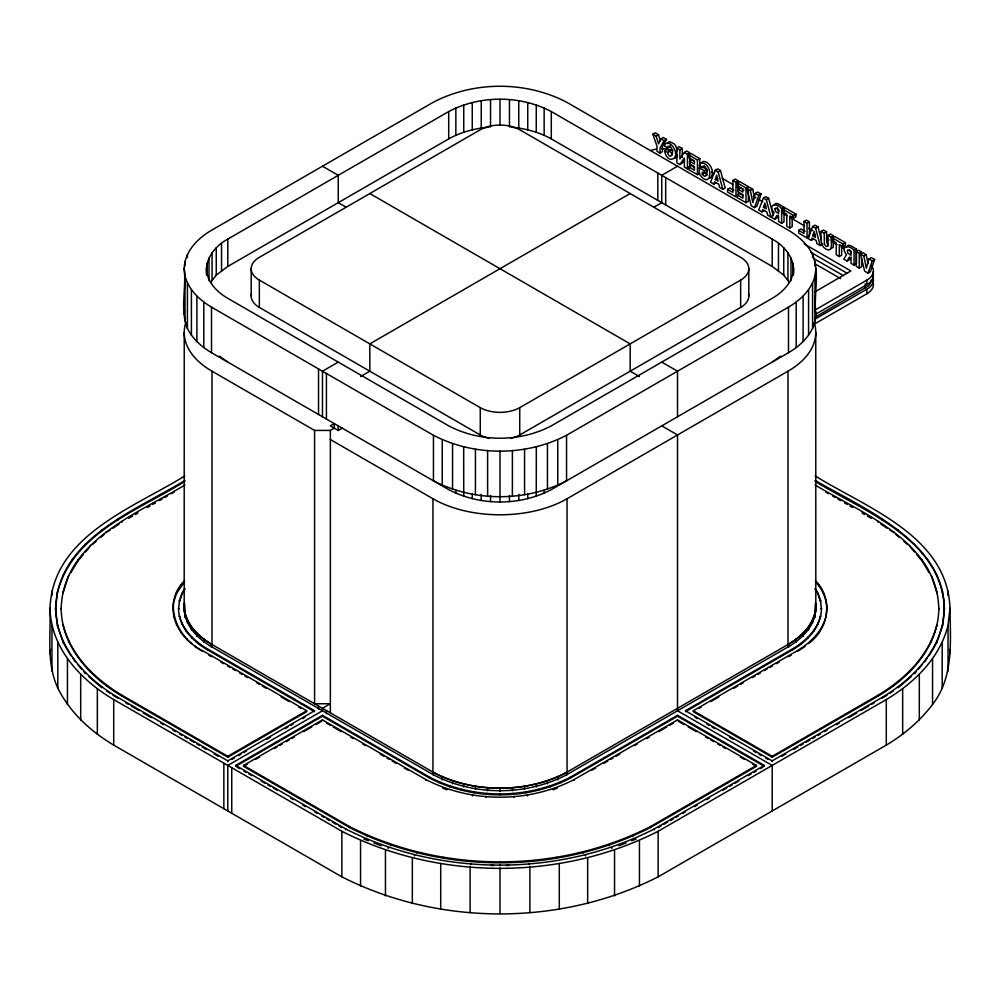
<?xml version="1.0" encoding="UTF-8"?>
<svg xmlns="http://www.w3.org/2000/svg" width="1000" height="1000" viewBox="0 0 1000 1000"><rect width="100%" height="100%" fill="white"/><g stroke="black" fill="none" stroke-linecap="round" stroke-linejoin="round"><path stroke-width="1.5" d="M815.1 475.875C866.125 507.7 947.513 535.775 950 608.263C950.337 640.837 954.038 676.975 932.562 704.438C920.013 720.95 904.075 734.538 886.287 745.113L658.125 876.838C561.1 926.263 438.9 926.263 341.875 876.838L113.713 745.113C90.6 731.3 69.875 712.45 57.8 688.05C46.188 663.025 50.938 634.888 50 608.263C52.488 535.8 133.825 507.713 184.85 475.9M50 653.812L50.487 649.5M71.037 655.888L63.2 642.575L57.5 626.013L55.587 608.263C57.9 538.575 135.463 510.838 184.862 480.45M55.587 609.175L57.5 591.425M184.887 484.988C136.912 514.025 62.525 541.763 61.188 609.175L61.188 608.263C61.425 646.75 90.438 677.625 121.862 696.062L227.787 757.225L306.7 711.675L306.7 710.763L203.35 651.087C177.35 639.388 161.45 602.888 184.587 580.725M184.188 268.712C184.488 251.7 197.613 238.35 211.5 230.287L433.45 102.15C474.175 80.962 525.825 80.962 566.55 102.15L788.5 230.287C798.4 236.163 807.438 244.062 812.575 254.525C820.163 273.425 813.512 294.613 815.812 314.262C815.512 331.275 802.387 344.625 788.5 352.688L551.287 489.637C519.95 506.112 480.05 506.112 448.713 489.637L211.5 352.688C201.6 346.8 192.562 338.913 187.425 328.438C179.838 309.55 186.488 288.363 184.188 268.712L185 275.863L185 321.413M184.188 314.262L184.513 311.4M206.55 274.788C204.412 259.488 214.887 246 227.787 239.1L448.713 111.55C480.05 95.075 519.95 95.075 551.287 111.55L772.212 239.1C785.113 246 795.588 259.488 793.45 274.788M191.625 643.6C178.637 633.575 170.225 616.775 173.912 600.275M184.838 588.462L182.013 593.25L179.45 600.688L178.6 609.175L178.6 608.263C178.45 626.6 192.475 641.15 207.425 649.8L314.587 711.675M184.513 602.95L185 617.55M184.513 605.4C182.638 623.438 196.975 638.288 211.5 646.688L433.45 774.825C474.175 796.012 525.825 796.012 566.55 774.825L788.5 646.688C803.025 638.288 817.362 623.438 815.487 605.4M793.45 268.712C793.213 281.875 782.95 292.113 772.212 298.325L551.287 425.863C519.95 442.337 480.05 442.337 448.713 425.863L227.787 298.325C217.05 292.113 206.788 281.875 206.55 268.712M815 321.413L815 275.863L815.812 268.712M815 617.55L815.487 602.95M685.413 711.675L792.575 649.8C807.525 641.15 821.55 626.6 821.4 608.263L821.4 609.175L820.55 600.688L817.987 593.25L815.163 588.462M808.375 643.6C828.612 629.675 833.7 598.375 815.413 580.725M826.087 617.175L827 608.263M826.087 616.263C822.2 631.688 809.925 643.238 796.65 651.087L693.3 710.763L693.3 711.675L772.212 757.225L878.138 696.062C909.562 677.625 938.575 646.75 938.812 608.263L938.812 609.175C937.475 541.763 863.088 514.025 815.113 484.988M928.962 655.888L936.8 642.575L942.5 625.112C957.65 547.7 867.712 510.85 815.138 480.45M942.5 626.013L944.412 608.263M948.037 671.087L948.037 625.525L950 608.263M777.362 207.275L777.688 209.8L779 211.088M664.6 150.712C666.938 165.3 681.237 159.25 673.3 147.188A6.863 3.962 60 0 0 671.4 144.938C669.488 142.587 664.438 141.888 664.575 146.062L667.625 147.825L668.213 146.237L670.425 146.988A2.45 1.412 60 0 1 671.562 148.575C674.688 153.512 669.525 160.637 667.65 152.475L664.6 150.712L666.963 149.35L670.013 151.113L672.225 154.787M670.163 145.4L670 146.463L667.625 147.825M677.525 155.025L676.8 157.275L674.463 158.375M702.188 167.5L702.875 166.137C708.713 165.863 707.938 181.425 702.3 174.312L702.3 172.037L704.425 173.263L706.8 171.9L706.8 169.475L701.6 166.475L699.237 167.838L699.237 173.863C711.213 191.287 714.325 164.037 701.5 162.8A5.475 3.162 60 0 0 699.737 163.9L699.237 165.8L702.188 167.5L704.562 166.137M746.9 188.525L751.188 205.675L754.538 207.613L756.9 206.25L761.15 194.013L757.75 192.05L755.387 193.412L752.862 202.65L750.325 190.5L746.9 188.525L749.275 187.162L752.688 189.137L754.587 198.25M860.387 254.05L864.675 271.2L868.025 273.137L870.387 271.762L874.638 259.538L871.237 257.575L868.875 258.938L866.35 268.175L863.812 256.025L860.387 254.05L862.763 252.675L866.175 254.65L868.075 263.762M715.337 179.5L716.7 175.2L718.062 181.088L715.337 179.5L717.7 178.137M763.487 207.3L764.862 203L766.225 208.888L763.487 207.3L765.85 205.938M812.75 235.75L814.125 231.45L815.487 237.325L812.75 235.75L815.125 234.387M713.863 184.125L714.6 181.812L718.8 184.237L719.538 187.4L722.812 189.3L725.175 187.925L720.512 170.55L717.638 168.888L715.263 170.263L710.562 182.225L713.863 184.125L716.225 182.763M762.013 211.925L762.75 209.613L766.95 212.037L767.688 215.2L770.962 217.1L766.3 199.725L763.413 198.062L758.713 210.025L762.013 211.925L764.375 210.562M821.425 239.825L817.938 226.8L815.05 225.138L812.688 226.5L807.987 238.475L811.275 240.375L812.025 238.062L816.225 240.487L816.95 243.65L820.225 245.538L822.6 244.175M774.275 205.025C776.062 200.575 781.737 206.588 784.013 207.213L784.013 221.887L781.637 223.263L778.575 221.488L778.575 216.3L776.912 215.338L774.675 219.237L771.388 217.338L774.038 212.8C767.513 204.975 776.012 201.85 781.637 208.575L784.013 207.213M846.7 246.838C848.487 242.4 854.163 248.4 856.438 249.025L856.438 263.712L854.062 265.075L851 263.3L851 258.113L849.338 257.15L847.1 261.05L843.812 259.163L846.475 254.613C839.938 246.8 848.438 243.663 854.062 250.4L856.438 249.025M57.5 592.337C72.962 532.863 138.387 510.337 184.862 481.362M173.912 601.188L176.612 593.325L184.587 581.638M184.838 589.375L182.013 594.163L179.45 601.6L179.45 600.688M185 275.863C188.487 289.738 199.562 300.075 211.5 307.137L433.45 435.275C474.175 456.45 525.825 456.45 566.55 435.275L788.5 307.137C800.438 300.075 811.513 289.738 815 275.863M185 612.962C188.487 626.825 199.562 637.175 211.5 644.225L433.45 772.375C474.175 793.55 525.825 793.55 566.55 772.375L788.5 644.225C800.438 637.175 811.513 626.825 815 612.962M942.5 625.112C934.463 656.862 909.562 681.038 882.212 697.362L772.212 760.863L685.413 710.763L792.575 648.888C805.175 641.438 816.862 630.487 820.55 615.837L820.55 616.75M693.3 710.763L772.212 756.312L878.138 695.15C904.825 679.237 929.125 655.662 936.95 624.688L936.95 625.6M50 608.263C50.738 648.3 80.988 680.312 113.713 699.562L341.875 831.287C438.9 880.7 561.1 880.7 658.125 831.287L886.287 699.562C914.312 682.837 939.812 658.05 948.037 625.525M754.538 207.613L758.775 195.375L761.15 194.013M868.025 273.137L872.262 260.9L874.638 259.538M701.787 163.363L702.1 162.525A5.475 3.162 60 0 1 703.863 161.438C710.938 162.2 715.55 173.925 709.837 178.275M667.113 143.625L669.3 141.562L673.775 143.575A6.863 3.962 60 0 1 675.662 145.812L677.45 150.612M652.85 134.225L656.938 145.988L656.938 151.263L660.05 153.062L662.412 151.688L662.412 146.425L666.5 139.375L663.213 137.475L660.85 138.837L658.5 143.85L656.15 136.125L652.85 134.225L655.212 132.85L658.525 134.762L660.475 141.2M778.538 215.275L777.038 217.875L774.675 219.237M850.962 257.087L849.463 259.688L847.1 261.05M666.5 139.375L664.137 140.738L660.05 147.787L660.05 153.062M210.55 282.613L216.262 275.1L227.787 266.438L448.713 138.887C461.037 132 474.975 128.4 488.988 127.163M70.9 572.725L77.763 561.038L83.588 554.225M684.375 152.425L687.438 154.2L689.812 152.825L686.75 151.062L684.375 152.425L679.875 158.963L679.875 149.825L676.825 148.062L676.825 162.75L679.875 164.5L682.237 163.137L684.488 159.875M679.875 164.5L684.375 157.975L684.375 167.113L687.438 168.875L689.812 167.512M85.525 551.95L89.4 547.413M916.462 671.363L914.463 673.688L914.463 672.775M918.45 669.038L922.425 664.375M924.412 662.05L927.4 657.638M92.638 544.325L96.025 541.388M100.55 537.475L103.95 534.55M780.575 356.15L772.212 362.1M910.987 676.7L898.225 687.725L898.225 686.812M814.613 317.562L868.487 285.887A20.062 11.587 0 0 0 871.175 280.1M107.513 531.737L110.125 530.013M112.737 528.3L119.25 524M797.85 651.213L805.075 646.462L805.075 645.55M883.438 697.463L887.138 695.025M889.6 693.4L893.3 690.975M656.15 136.125L658.525 134.762M667.65 152.475L670.013 151.113M676.825 148.062L679.188 146.7L682.25 148.463L682.25 157.6M679.875 149.825L682.25 148.463M699.812 173.287L697.45 174.65L688.688 169.6L688.688 166.875L694.388 170.162L694.388 166.65L689.562 163.875L689.562 161.25L694.388 164.025L694.388 160.938L688.675 157.637L688.675 154.9L691.038 153.537L699.812 158.6L699.812 168.888M338.25 362.088L322.475 371.2L322.475 416.763M630.188 193.55L369.812 343.875L369.812 371.2L360.613 376.512M677.525 166.213L661.75 175.325L661.75 202.662L653.85 207.213M689.562 161.25L691.938 159.875L694.338 161.275M688.675 154.9L697.45 159.975L699.812 158.6M688.688 166.875L691.062 165.512L694.475 167.475M699.237 167.838L704.425 170.837L706.8 169.475M702.3 174.312L704.663 172.95L707.663 175.012M715.263 170.263L718.15 171.925L720.512 170.55M128.575 518.413L132.587 516.1M135.275 514.55L137.95 513M147.338 507.575L150.025 506.025M152.7 504.487L155.387 502.938M159.412 500.613L162.087 499.062M164.775 497.512L167.45 495.962M171.475 493.638L174.163 492.1M732.9 180.438L735.975 182.213L735.975 196.887L727.575 192.037L727.575 189.325L732.9 192.4L732.9 180.438L735.275 179.075L738.337 180.85L738.337 195.525M735.975 182.213L738.337 180.85M737.2 182.925L739.562 181.55L748.35 186.625L745.975 187.987L737.2 182.925L737.2 185.65L742.913 188.95L742.913 192.05L738.088 189.262L738.088 191.887L742.913 194.675L742.913 198.175L737.212 194.887L737.212 197.613L745.975 202.675L748.35 201.3L748.35 191.025M727.575 189.325L729.938 187.95L733.938 190.263M738.088 189.262L740.462 187.9L744.075 189.988M737.212 194.887L739.587 193.525L743 195.5M185.825 322.512A94.85 54.763 0 0 0 212.013 371.2L314.587 430.425L330.363 430.425L334.312 428.15M750.325 190.5L752.688 189.137M342.2 428.15L338.25 430.425L330.363 425.863L334.312 423.587L334.312 428.275M763.413 198.062L765.788 196.688L768.662 198.35L773.325 215.725M766.3 199.725L768.662 198.35M789.812 227.975L786.75 226.213L786.75 214.262L782.938 212.062L782.938 209.325L785.3 207.963L795.925 214.1L795.925 216.825L793.562 218.188L789.812 216.025L789.812 227.975L792.188 226.612L792.188 216.163M782.938 209.325L793.562 215.463L795.925 214.1M798.662 230.362L804 233.45L804 221.488L806.363 220.113L809.425 221.887L809.425 236.575L807.062 237.938L798.662 233.088L798.662 230.362L801.025 229L805.025 231.312M804 221.488L807.062 223.25L809.425 221.887M812.688 226.5L815.562 228.162L817.938 226.8M821.15 231.388L824.225 233.162L824.338 244L826.15 246.438L827.95 246.125L828.088 235.4L831.175 237.175C830.325 240.087 834 251.637 827.25 249.713C819.887 246.9 820.675 237.688 821.15 231.388L823.525 230.025L826.587 231.8L826.712 242.625L828.512 245.075M259.35 280.1L480.275 407.65A27.9 16.1 0 0 0 519.725 407.65L740.65 280.1A27.9 16.1 0 0 0 740.65 257.325L519.725 129.775A27.9 16.1 0 0 0 480.275 129.775L259.35 257.325A27.9 16.1 0 0 0 259.35 280.1L259.35 307.425L480.275 434.975A27.9 16.1 0 0 0 486.05 437.537M811.275 240.375L813.65 239M824.225 233.162L826.587 231.8M828.088 235.4L830.45 234.025L833.538 235.812L831.175 237.175M839.3 256.55L836.237 254.775L836.237 242.838L832.425 240.625L832.425 237.9L834.788 236.525L845.413 242.662L845.413 245.4L843.05 246.762L839.3 244.6L839.3 256.55L841.663 255.188L841.663 246.225M832.425 237.9L843.05 244.037L845.413 242.662M513.95 437.537A27.9 16.1 0 0 0 519.725 434.975L740.65 307.425A27.9 16.1 0 0 0 748.575 293.938M856.2 251.625L858.562 250.263L861.625 252.025L859.25 253.388L856.2 251.625L856.2 266.3L859.25 268.075L861.625 266.7L861.625 257.9M863.812 256.025L866.175 254.65M814.975 291.85L850.863 270.988L804.262 243.938M816.075 309.438L866.888 280.1A22.312 12.888 0 0 0 871.325 265.538M816.075 314L866.888 284.65A22.312 12.888 0 0 0 872.663 272.213M814.737 319.325L866.888 289.212A22.312 12.888 0 0 0 872.663 276.762M813.4 324.65L866.888 293.762A22.312 12.888 0 0 0 872.663 281.325M330.363 439.538L432.938 498.75A94.85 54.763 0 0 0 567.062 498.75L787.987 371.2A94.85 54.763 0 0 0 814.175 322.512M63.05 625.6L63.05 624.688C70.875 655.662 95.175 679.237 121.862 695.15L227.787 756.312L306.7 710.763M55.587 608.263C56.312 647.337 85.838 678.575 117.788 697.362L227.787 760.863L314.587 710.763L207.425 648.888C194.825 641.438 183.137 630.487 179.45 615.837L179.45 616.75M231.8 759.463L234.475 757.925M238.475 755.612L241.15 754.075M243.812 752.525L246.488 750.987M266.512 739.425L270.525 737.113M285.212 728.625L287.875 727.087M290.55 725.55L293.225 724M302.562 718.612L305.238 717.062M322.475 710.763L227.787 765.425L227.787 810.975M235.688 765.425L322.475 715.312L429.637 777.188C472.7 799.538 527.3 799.538 570.363 777.188L677.525 715.312L764.312 765.425L764.312 766.338L677.525 716.225L570.363 778.1C527.3 800.45 472.7 800.45 429.637 778.1L322.475 716.225L235.688 766.338L235.688 765.425L345.688 828.938C440.363 877.175 559.637 877.175 654.312 828.938L764.312 765.425M243.575 765.425L322.475 719.875L425.825 779.538C471.238 803.075 528.763 803.075 574.175 779.538L677.525 719.875L756.425 765.425L756.425 766.338L650.5 827.487C558.162 874.562 441.838 874.562 349.5 827.487L243.575 766.338L243.575 765.425L349.5 826.575C441.838 873.65 558.162 873.65 650.5 826.575L756.425 765.425M243.575 766.338L247.587 764.013M255.613 759.388L259.625 757.062M274.325 748.575L277 747.038M279.675 745.487L282.35 743.938M286.363 741.625L289.037 740.088M291.712 738.538L294.387 737M303.75 731.587L311.775 726.963M315.788 724.638L321.138 721.55M591.625 770.375L595.65 768.05M603.713 763.4L607.737 761.075M610.413 759.525L613.1 757.975M615.788 756.425L619.812 754.1M634.575 745.575L637.263 744.025M646.663 738.6L649.338 737.05M658.737 731.625L666.787 726.975M669.475 725.425L673.5 723.1M698.675 708.575L701.363 707.025M710.75 701.6L718.812 696.95M733.575 688.425L737.6 686.1M740.288 684.55L742.962 683M752.362 677.575L755.05 676.025M757.725 674.475L760.413 672.925M764.438 670.6L767.125 669.05M769.812 667.5L772.487 665.95M776.525 663.625L779.2 662.075M788.6 656.65L791.287 655.1M658.337 827.525L661.025 825.975M663.7 824.425L667.725 822.1M670.413 820.55L673.1 819M675.775 817.45L678.462 815.9M682.487 813.575L685.163 812.025M694.562 806.612L697.237 805.062M706.637 799.638L709.312 798.088M722.725 790.337L726.75 788.025M729.438 786.475L732.125 784.925M734.8 783.375L738.825 781.05M748.213 775.625L750.9 774.075M753.587 772.525L756.263 770.975M760.288 768.662L762.975 767.113M781.6 756.363L785.625 754.038M793.675 749.388L797.7 747.062M800.375 745.512L803.062 743.962M805.75 742.412L809.762 740.088M812.45 738.538L815.138 737M817.812 735.45L820.5 733.9M824.525 731.575L827.212 730.025M836.6 724.6L839.287 723.05M848.675 717.638L856.725 712.987M860.75 710.662L868.8 706.012M871.475 704.463L874.163 702.913M433.45 435.275L433.45 480.825C474.175 502.013 525.825 502.013 566.55 480.825L566.55 435.275M557.362 788.088L553.038 789.762L553.038 788.85M618.888 845.713L626.038 842.95M631.763 840.75L636.05 839.087M506.138 865.525L509.212 865.4M490.788 865.4L493.862 865.525M830.588 248.637L833.188 247.45L833.538 239.963M511.012 127.163C525.025 128.4 538.962 132 551.287 138.887L772.212 266.438L783.737 275.1L789.45 282.613M442.638 788.088L446.962 789.762L446.962 788.85M363.95 839.087L368.237 840.75M373.963 842.95L381.112 845.713M660.85 138.837L664.137 140.738M755.387 193.412L758.775 195.375M868.875 258.938L872.262 260.9M711.338 172.075L714.05 173.637M722.163 178.325L732.987 184.562M737.038 186.912L739.75 188.475M753.275 196.287L755.975 197.85M758.675 199.4L762.738 201.75M783.025 213.463L787.087 215.8M791.137 218.15L804.663 225.963M808.725 228.3L812.788 230.637M826.312 238.45L829.013 240.012M833.075 242.35L837.125 244.7M841.188 247.037L843.888 248.6M811 252.387L847.375 273.387M813.688 258.5L843.337 275.613M815.037 263.837L840.638 278.612M322.475 166.213L338.25 175.325L338.25 202.662L346.15 207.213M369.812 193.55L630.188 343.875L630.188 371.2L639.388 376.512M661.75 362.088L677.525 371.2L677.525 416.763M815.138 481.362C864.538 511.75 942.1 539.487 944.412 609.175M825.837 492.1L828.525 493.638M832.55 495.962L835.225 497.512M837.913 499.062L840.588 500.613M844.613 502.938L847.3 504.487M849.975 506.025L852.663 507.575M862.05 513L864.725 514.55M867.412 516.1L871.425 518.413M661.75 425.863L677.525 434.975L677.525 711.363M694.762 717.062L697.438 718.612M706.775 724L709.45 725.55M712.125 727.087L714.788 728.625M729.475 737.113L733.487 739.425M753.512 750.987L756.188 752.525M758.85 754.075L761.525 755.612M765.525 757.925L768.2 759.463M677.525 710.763L772.212 765.425L772.212 810.975M678.863 721.55L684.212 724.638M688.225 726.963L696.25 731.587M705.612 737L708.288 738.538M710.962 740.088L713.637 741.625M717.65 743.938L720.325 745.487M723 747.038L725.675 748.575M740.375 757.062L744.388 759.388M752.412 764.013L756.425 766.338M208.713 655.1L211.4 656.65M220.8 662.075L223.475 663.625M227.512 665.95L230.188 667.5M232.875 669.05L235.562 670.6M239.587 672.925L242.275 674.475M244.95 676.025L247.638 677.575M257.038 683L259.713 684.55M262.4 686.1L266.425 688.425M281.188 696.95L289.25 701.6M298.637 707.025L301.325 708.575M326.5 723.1L330.525 725.425M333.212 726.975L341.262 731.625M350.662 737.05L353.338 738.6M362.738 744.025L365.425 745.575M380.188 754.1L384.212 756.425M386.9 757.975L389.588 759.525M392.262 761.075L396.287 763.4M404.35 768.05L408.375 770.375M125.838 702.913L128.525 704.463M131.2 706.012L139.25 710.662M143.275 712.987L151.325 717.638M160.712 723.05L163.4 724.6M172.787 730.025L175.475 731.575M179.5 733.9L182.188 735.45M184.862 737L187.55 738.538M190.238 740.088L194.25 742.412M196.938 743.962L199.625 745.512M202.3 747.062L206.325 749.388M214.375 754.038L218.4 756.363M237.025 767.113L239.713 768.662M243.738 770.975L246.412 772.525M249.1 774.075L251.788 775.625M261.175 781.05L265.2 783.375M267.875 784.925L270.562 786.475M273.25 788.025L277.275 790.337M290.688 798.088L293.363 799.638M302.762 805.062L305.438 806.612M314.837 812.025L317.512 813.575M321.538 815.9L324.225 817.45M326.9 819L329.588 820.55M332.275 822.1L336.3 824.425M338.975 825.975L341.662 827.525M880.75 524L887.262 528.3M889.875 530.013L892.487 531.737M227.787 362.1L219.425 356.15M202.15 651.213L194.925 646.462L194.925 645.55M106.7 690.975L110.4 693.4M112.863 695.025L116.562 697.463M851.425 252.9L849.675 249.875M896.05 534.55L899.45 537.475M903.975 541.388L907.362 544.325M89.012 676.7L101.775 687.725L101.775 686.812M910.6 547.413L914.475 551.95M916.413 554.225L922.237 561.038L929.1 572.725M815.413 581.638C822.387 589.062 826.712 598.95 827 609.175M75.588 662.05L72.6 657.638M77.575 664.375L81.55 669.038M83.537 671.363L85.538 673.688L85.538 672.775M815.163 589.375L817.987 594.163L820.55 601.6L820.55 600.688M815.562 228.162L820.225 245.538M718.15 171.925L722.812 189.3M949.513 649.5L950 653.812M815.487 311.4L815.812 314.262M948.037 591L948.037 595.562M942.5 591.425L942.5 592.337M942.2 642.5L942.2 688.05M936.95 591.85L936.95 592.75L931.388 575.7M936.8 574.875L936.8 575.775M936.8 641.663L936.8 642.575M932.562 658.875L932.562 704.438M931.388 640.825L931.388 641.737M927.4 558.888L927.4 559.8M922.237 560.125L922.237 561.038M922.237 656.413L922.237 657.312M919.312 674.4L919.312 719.95M914.463 543.75L914.463 544.663M909.625 545.363L909.625 546.275M909.625 671.162L909.625 672.075M902.663 688.775L902.663 734.338M898.225 529.712L898.225 530.625M893.787 531.688L893.787 532.587M893.787 684.85L893.787 685.763M886.287 699.562L886.287 745.113M882.212 519.175L882.212 520.087M882.212 697.362L882.212 698.263M878.138 521.375L878.138 522.288M878.138 695.15L878.138 696.062M866.888 280.1L866.888 284.65M866.888 289.212L866.888 293.762M865.2 283.8L865.2 288.363M859.25 253.388L859.25 268.075M854.062 250.4L854.062 265.075M843.05 244.037L843.05 246.762M826.087 600.275L826.087 601.188M823.388 592.413L823.388 593.325M823.388 624.113L823.388 625.025M818.925 584.825L818.925 585.737M818.925 631.7L818.925 632.612M817.987 593.25L817.987 594.163M817.987 623.275L817.987 624.188M815.763 332.488L815.812 611.925M815 261.562L815 266.112M813.763 630.462L813.763 631.375M812.788 638.888L812.788 639.8M812.575 254.525L812.575 257.562M812.575 282.887L812.575 328.438M812.575 619.987L812.575 623.05M808.587 289.675L808.587 335.225M808.587 626.775L808.587 629.825M807.938 637.275L807.938 638.188M807.062 223.25L807.062 237.938M803.1 296.1L803.1 341.65M803.1 633.2L803.1 636.263M800.638 643.587L800.638 644.488M796.2 302.062L796.2 347.612M796.2 639.163L796.2 642.212M793.562 215.463L793.562 218.188M792.825 263.25L792.825 275.387M792.575 648.888L792.575 649.8M790.975 257.875L790.975 280.65M788.5 307.137L788.5 352.688M788.5 644.225L788.5 647.288M787.925 252.688L787.925 280.012M787.987 371.2L787.987 644.525A94.85 54.763 0 0 0 815.638 602.938M783.737 247.775L783.737 275.1M781.637 208.575L781.637 223.263M778.462 243.212L778.462 270.55M772.212 239.1L772.212 266.438M772.212 756.312L772.212 757.225M772.212 760.863L772.212 761.775M748.812 268.712L748.812 296.038M745.975 187.987L745.975 202.675M740.65 280.1L740.65 307.425M704.425 170.837L704.425 173.263M697.45 159.975L697.45 174.65M689.812 157.238L689.812 166.038M687.438 154.2L687.438 168.875M677.525 715.312L677.525 716.225M677.525 719.875L677.525 720.775M665.688 177.6L665.688 204.938M658.125 831.287L658.125 876.838M657.8 173.05L657.8 200.375M654.312 828.938L654.312 829.837M650.5 826.575L650.5 827.487M639.45 840.738L639.45 886.287M632.65 835.612L632.65 836.525M614.538 850.35L614.538 895.9M611.75 847.55L611.75 848.462M608.95 844.762L608.95 845.675M587.663 858L587.663 903.562M585.525 855.025L585.525 855.938M583.387 852.038L583.387 852.95M574.175 779.538L574.175 780.45M570.363 777.188L570.363 778.1M567.062 498.75L567.062 772.075A94.85 54.763 0 0 1 432.938 772.075L432.938 498.75M566.55 772.375L566.55 775.425M561.175 781.838L561.175 782.75M559.288 863.562L559.288 909.112M557.762 439.725L557.762 485.275M557.762 776.812L557.762 779.875M556.4 857.325L556.4 858.238M551.287 111.55L551.287 138.887M550.237 786.05L550.237 786.963M547.45 443.7L547.45 489.263M547.45 780.8L547.45 783.863M544.15 107.938L544.15 135.275M544.15 490.213L544.15 493.25M538.45 789.412L538.45 790.325M536.263 104.9L536.263 132.225M536.312 446.875L536.263 496.3M536.312 783.962L536.312 787.025M529.9 866.938L529.9 912.487M529.175 863.737L529.175 864.65M528.438 860.537L528.438 861.45M527.75 102.475L527.75 129.812M527.75 494.162L527.75 498.725M527.45 794.963L527.45 795.875M526.013 791.85L526.013 792.763M524.562 449.175L524.562 494.725M524.562 786.275L524.562 789.338M519.725 407.65L519.725 434.975M518.775 100.712L518.775 128.05M518.775 494.4L518.775 500.475M513.85 796.525L513.85 797.438M513.112 793.325L513.112 794.237M512.388 450.575L512.388 496.125M512.388 787.675L512.388 790.725M509.462 99.65L509.462 126.975M509.462 495.475L509.462 501.55M500 99.288L500 125.1M500 451.037L500 501.912M500 788.138L500 791.2M500 793.825L500 794.737M500 861.612L500 862.525M500 864.837L500 865.75M500 868.075L500 913.625M490.538 99.65L490.538 126.975M490.538 495.475L490.538 501.55M487.612 450.575L487.612 496.125M487.612 787.675L487.612 790.725M486.887 793.325L486.887 794.237M486.15 796.525L486.15 797.438M481.225 100.712L481.225 128.05M481.225 494.4L481.225 500.475M480.275 407.65L480.275 434.975M475.438 449.175L475.438 494.725M475.438 786.275L475.438 789.338M473.988 791.85L473.988 792.763M472.55 794.963L472.55 795.875M472.25 102.475L472.25 129.812M472.25 494.162L472.25 498.725M471.562 860.537L471.562 861.45M470.825 863.737L470.825 864.65M470.1 866.938L470.1 912.487M463.738 104.9L463.738 132.225M463.688 446.875L463.738 496.3M463.688 783.962L463.688 787.025M461.55 789.412L461.55 790.325M455.85 107.938L455.85 135.275M455.85 490.213L455.85 493.25M452.55 443.7L452.55 489.263M452.55 780.8L452.55 783.863M449.762 786.05L449.762 786.963M448.713 111.55L448.713 138.887M443.6 857.325L443.6 858.238M442.238 439.725L442.238 485.275M442.238 776.812L442.238 779.875M440.712 863.562L440.712 909.112M438.825 781.838L438.825 782.75M433.45 772.375L433.45 775.425M429.637 777.188L429.637 778.1M425.825 779.538L425.825 780.45M416.613 852.038L416.613 852.95M414.475 855.025L414.475 855.938M412.337 858L412.337 903.562M391.05 844.762L391.05 845.675M388.25 847.55L388.25 848.462M385.462 850.35L385.462 895.9M367.35 835.612L367.35 836.525M360.55 840.738L360.55 886.287M349.5 826.575L349.5 827.487M345.688 828.938L345.688 829.837M341.875 831.287L341.875 876.838M338.25 425.863L338.25 430.55M330.363 430.425L330.363 712.85M326.425 373.475L326.425 419.038M326.425 710.575L326.425 713.637M322.475 711.363L322.475 708.3L330.363 703.75L314.587 703.75L314.587 430.425M322.475 715.312L322.475 716.225M322.475 719.875L322.475 720.775M318.525 368.925L318.525 414.475M318.525 706.025L318.525 709.087M251.188 268.712L251.188 296.038M231.737 767.7L231.737 813.25M227.787 239.1L227.787 266.438M227.787 756.312L227.787 757.225M227.787 760.863L227.787 761.775M223.85 763.15L223.85 808.7M221.537 243.212L221.537 270.55M216.262 247.775L216.262 275.1M212.075 252.688L212.075 280.012M212.013 371.2L212.013 644.525A94.85 54.763 0 0 1 184.363 602.938M211.5 307.137L211.5 352.688M211.5 644.225L211.5 647.288M209.025 257.875L209.025 280.65M207.425 648.888L207.425 649.8M207.175 263.25L207.175 275.387M203.8 302.062L203.8 347.612M203.8 639.163L203.8 642.212M199.363 643.587L199.363 644.488M196.9 296.1L196.9 341.65M196.9 633.2L196.9 636.263M192.062 637.275L192.062 638.188M191.412 289.675L191.412 335.225M191.412 626.775L191.412 629.825M187.425 254.525L187.425 257.562M187.425 282.887L187.425 328.438M187.425 619.987L187.425 623.05M187.213 638.888L187.213 639.8M186.238 630.462L186.238 631.375M185 261.562L185 266.112M184.237 332.488L184.188 611.925M182.013 593.25L182.013 594.163M182.013 623.275L182.013 624.188M181.075 584.825L181.075 585.737M181.075 631.7L181.075 632.612M176.612 592.413L176.612 593.325M176.612 624.113L176.612 625.025M173.912 616.263L173.912 617.175M173 608.263L173 609.175M121.862 521.375L121.862 522.288M121.862 695.15L121.862 696.062M117.788 519.175L117.788 520.087M117.788 697.362L117.788 698.263M113.713 699.562L113.713 745.113M106.213 531.688L106.213 532.587M106.213 684.85L106.213 685.763M101.775 529.712L101.775 530.625M97.338 688.775L97.338 734.338M90.375 545.363L90.375 546.275M90.375 671.162L90.375 672.075M85.538 543.75L85.538 544.663M80.688 674.4L80.688 719.95M77.763 560.125L77.763 561.038M77.763 656.413L77.763 657.312M72.6 558.888L72.6 559.8M68.612 575.7L63.05 592.75L63.05 591.85M68.612 640.825L68.612 641.737M67.438 658.875L67.438 704.438M63.2 574.875L63.2 575.775M63.2 641.663L63.2 642.575M57.8 642.5L57.8 688.05M57.5 625.112L57.5 626.013M51.962 591L51.962 595.562M51.962 625.525L51.962 671.087M650.588 150.5A22.312 12.888 0 0 1 655.975 149.213M661.75 148.775A22.312 12.888 0 0 1 672.9 150.5M512.888 437.875A27.9 16.1 0 0 1 510.675 438.475M489.325 438.475A27.9 16.1 0 0 1 487.113 437.875M259.35 307.425A27.9 16.1 0 0 1 251.425 293.938M774.987 208.65L775.325 211.163L778.575 213.575L778.575 209.537L775.875 208.113L774.987 208.65M847.425 250.463L847.75 252.987L851 255.387L851 251.35L848.3 249.925L847.425 250.463"/></g></svg>
